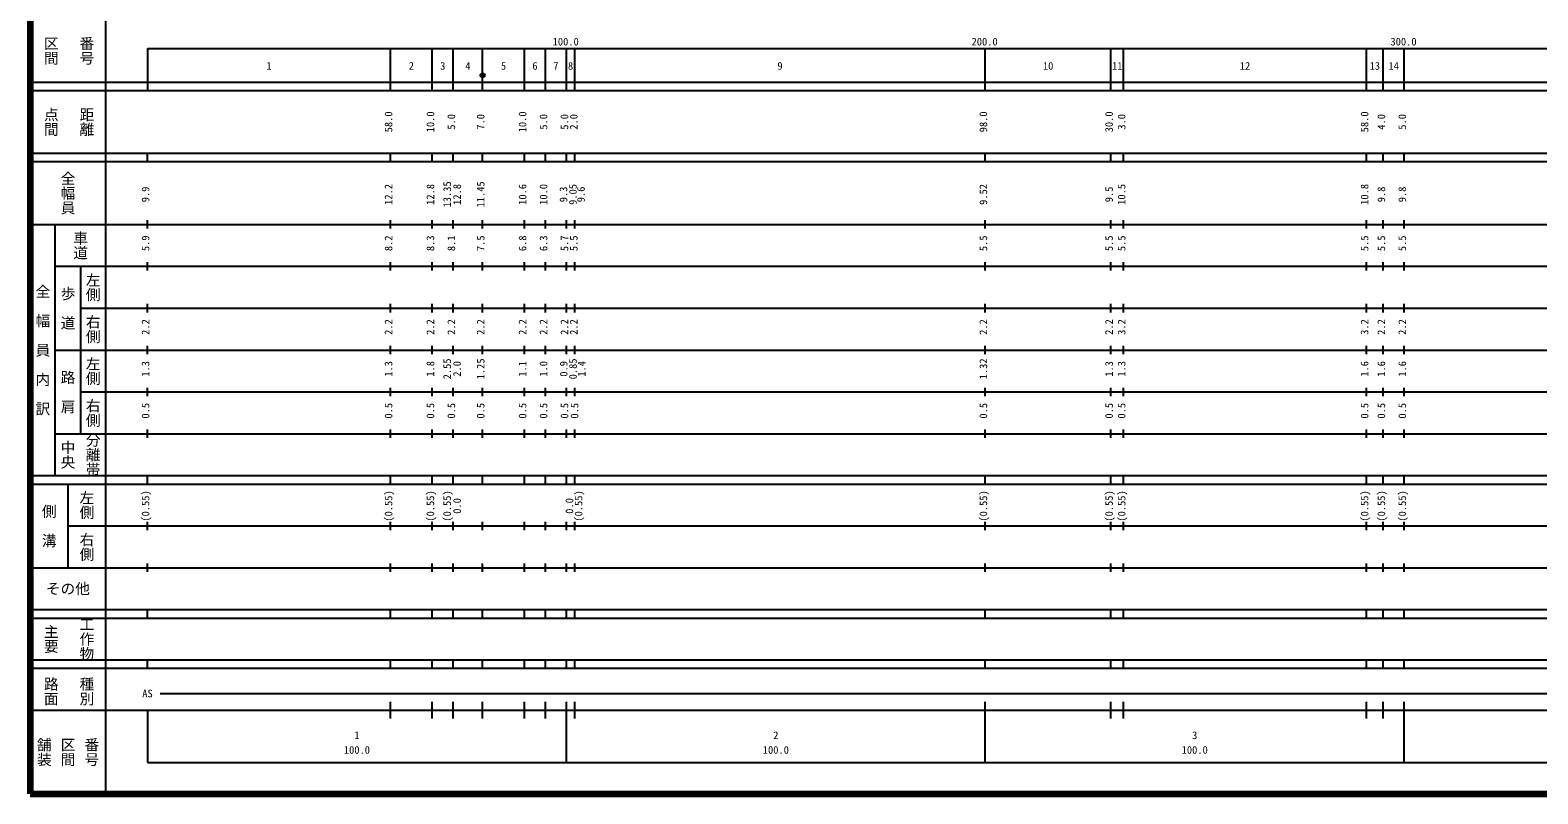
# Model space of a CAD drawing. Units: millimetres, scale not verified. Extents: x 40000 to 680000, y 20000 to 380000.
# Drawn here: x 40000 to 399904, y 20000 to 202409 of the extents above; entities that cross this region are included whole.
import ezdxf
from ezdxf.enums import TextEntityAlignment as Align

# ---------------------------------------------------------------- set-up
doc = ezdxf.new("R2010")
doc.units = ezdxf.units.MM
doc.header["$LTSCALE"] = 1000
doc.layers.add('M-TTL', color=2, linetype='Continuous', lineweight=140)
doc.layers.add('M-TTL-BAND', color=7, linetype='Continuous', lineweight=25)
doc.styles.add('@ＭＳ ゴシック', font='')
doc.styles.add('ＭＳ ゴシック', font='')
doc.styles.get('@ＭＳ ゴシック').set_extended_font_data('@MS Gothic')
doc.styles.get('ＭＳ ゴシック').set_extended_font_data('MS Gothic')

msp = doc.modelspace()

# ---------------------------------------------------------------- hatches: boundary and pattern name
at = {"layer": 'M-TTL-BAND'}
msp.add_hatch(color=256, dxfattribs=at).paths.add_polyline_path([(148503, 191629, 1), (147503, 191629, 1)])

# ---------------------------------------------------------------- linework, layer by layer
at = {"layer": 'M-TTL'}
for p, q in [((40000, 380000), (40000, 20000)), ((40000, 20000), (680000, 20000))]:
    msp.add_line(p, q, dxfattribs=at)
at = {"layer": 'M-TTL-BAND'}
for p, q in [((58000, 370000), (58000, 20000)), ((68000, 198000), (579000, 198000)), ((68000, 198000), (68000, 188000)), ((126000, 188000), (126000, 198000)), ((136000, 188000), (136000, 198000)), ((141000, 188000), (141000, 198000)), ((148000, 188000), (148000, 198000)), ((158000, 188000), (158000, 198000)), ((163000, 188000), (163000, 198000)), ((168000, 188000), (168000, 198000)), ((170000, 188000), (170000, 198000)), ((268000, 188000), (268000, 198000)), ((298000, 188000), (298000, 198000)), ((301000, 188000), (301000, 198000)), ((359000, 188000), (359000, 198000)), ((363000, 188000), (363000, 198000)), ((368000, 188000), (368000, 198000)), ((40000, 190000), (579000, 190000)), ((40000, 188000), (579000, 188000)), ((40000, 173000), (579000, 173000)), ((68000, 171000), (68000, 173000)), ((126000, 171000), (126000, 173000)), ((136000, 171000), (136000, 173000)), ((141000, 171000), (141000, 173000)), ((148000, 171000), (148000, 173000)), ((158000, 171000), (158000, 173000)), ((163000, 171000), (163000, 173000)), ((168000, 171000), (168000, 173000)), ((170000, 171000), (170000, 173000)), ((268000, 171000), (268000, 173000)), ((298000, 171000), (298000, 173000)), ((301000, 171000), (301000, 173000)), ((359000, 171000), (359000, 173000)), ((363000, 171000), (363000, 173000)), ((368000, 171000), (368000, 173000)), ((40000, 171000), (579000, 171000)), ((40000, 156000), (579000, 156000)), ((46000, 96000), (46000, 156000)), ((68000, 155000), (68000, 157000)), ((126000, 155000), (126000, 157000)), ((136000, 155000), (136000, 157000)), ((141000, 155000), (141000, 157000)), ((148000, 155000), (148000, 157000)), ((158000, 155000), (158000, 157000)), ((163000, 155000), (163000, 157000)), ((168000, 155000), (168000, 157000)), ((170000, 155000), (170000, 157000)), ((268000, 155000), (268000, 157000)), ((298000, 155000), (298000, 157000)), ((301000, 155000), (301000, 157000)), ((359000, 155000), (359000, 157000)), ((363000, 155000), (363000, 157000)), ((368000, 155000), (368000, 157000)), ((46000, 146000), (579000, 146000)), ((52000, 146000), (52000, 106000)), ((68000, 145000), (68000, 147000)), ((126000, 145000), (126000, 147000)), ((136000, 145000), (136000, 147000)), ((141000, 145000), (141000, 147000)), ((148000, 145000), (148000, 147000)), ((158000, 145000), (158000, 147000)), ((163000, 145000), (163000, 147000)), ((168000, 145000), (168000, 147000)), ((170000, 145000), (170000, 147000)), ((268000, 145000), (268000, 147000)), ((298000, 145000), (298000, 147000)), ((301000, 145000), (301000, 147000)), ((359000, 145000), (359000, 147000)), ((363000, 145000), (363000, 147000)), ((368000, 145000), (368000, 147000)), ((68000, 135000), (68000, 137000)), ((126000, 135000), (126000, 137000)), ((136000, 135000), (136000, 137000)), ((141000, 135000), (141000, 137000)), ((148000, 135000), (148000, 137000)), ((158000, 135000), (158000, 137000)), ((163000, 135000), (163000, 137000)), ((168000, 135000), (168000, 137000)), ((170000, 135000), (170000, 137000)), ((268000, 135000), (268000, 137000)), ((298000, 135000), (298000, 137000)), ((301000, 135000), (301000, 137000)), ((359000, 135000), (359000, 137000)), ((363000, 135000), (363000, 137000)), ((368000, 135000), (368000, 137000)), ((52000, 136000), (579000, 136000)), ((46000, 126000), (579000, 126000)), ((68000, 125000), (68000, 127000)), ((126000, 125000), (126000, 127000)), ((136000, 125000), (136000, 127000)), ((141000, 125000), (141000, 127000)), ((148000, 125000), (148000, 127000)), ((158000, 125000), (158000, 127000)), ((163000, 125000), (163000, 127000)), ((168000, 125000), (168000, 127000)), ((170000, 125000), (170000, 127000)), ((268000, 125000), (268000, 127000)), ((298000, 125000), (298000, 127000)), ((301000, 125000), (301000, 127000)), ((359000, 125000), (359000, 127000)), ((363000, 125000), (363000, 127000)), ((368000, 125000), (368000, 127000)), ((52000, 116000), (579000, 116000)), ((68000, 115000), (68000, 117000)), ((126000, 115000), (126000, 117000)), ((136000, 115000), (136000, 117000)), ((141000, 115000), (141000, 117000)), ((148000, 115000), (148000, 117000)), ((158000, 115000), (158000, 117000)), ((163000, 115000), (163000, 117000)), ((168000, 115000), (168000, 117000)), ((170000, 115000), (170000, 117000)), ((268000, 115000), (268000, 117000)), ((298000, 115000), (298000, 117000)), ((301000, 115000), (301000, 117000)), ((359000, 115000), (359000, 117000)), ((363000, 115000), (363000, 117000)), ((368000, 115000), (368000, 117000)), ((46000, 106000), (579000, 106000)), ((68000, 105000), (68000, 107000)), ((126000, 105000), (126000, 107000)), ((136000, 105000), (136000, 107000)), ((141000, 105000), (141000, 107000)), ((148000, 105000), (148000, 107000)), ((158000, 105000), (158000, 107000)), ((163000, 105000), (163000, 107000)), ((168000, 105000), (168000, 107000)), ((170000, 105000), (170000, 107000)), ((268000, 105000), (268000, 107000)), ((298000, 105000), (298000, 107000)), ((301000, 105000), (301000, 107000)), ((359000, 105000), (359000, 107000)), ((363000, 105000), (363000, 107000)), ((368000, 105000), (368000, 107000)), ((40000, 96000), (579000, 96000)), ((40000, 94000), (579000, 94000)), ((49000, 94000), (49000, 74000)), ((68000, 94000), (68000, 96000)), ((126000, 94000), (126000, 96000)), ((136000, 94000), (136000, 96000)), ((141000, 94000), (141000, 96000)), ((148000, 94000), (148000, 96000)), ((158000, 94000), (158000, 96000)), ((163000, 94000), (163000, 96000)), ((168000, 94000), (168000, 96000)), ((170000, 94000), (170000, 96000)), ((268000, 94000), (268000, 96000)), ((298000, 94000), (298000, 96000)), ((301000, 94000), (301000, 96000)), ((359000, 94000), (359000, 96000)), ((363000, 94000), (363000, 96000)), ((368000, 94000), (368000, 96000)), ((49000, 84000), (579000, 84000)), ((68000, 83000), (68000, 85000)), ((126000, 83000), (126000, 85000)), ((136000, 83000), (136000, 85000)), ((141000, 83000), (141000, 85000)), ((148000, 83000), (148000, 85000)), ((158000, 83000), (158000, 85000)), ((163000, 83000), (163000, 85000)), ((168000, 83000), (168000, 85000)), ((170000, 83000), (170000, 85000)), ((268000, 83000), (268000, 85000)), ((298000, 83000), (298000, 85000)), ((301000, 83000), (301000, 85000)), ((359000, 83000), (359000, 85000)), ((363000, 83000), (363000, 85000)), ((368000, 83000), (368000, 85000)), ((40000, 74000), (579000, 74000)), ((68000, 73000), (68000, 75000)), ((126000, 73000), (126000, 75000)), ((136000, 73000), (136000, 75000)), ((141000, 73000), (141000, 75000)), ((148000, 73000), (148000, 75000)), ((158000, 73000), (158000, 75000)), ((163000, 73000), (163000, 75000)), ((168000, 73000), (168000, 75000)), ((170000, 73000), (170000, 75000)), ((268000, 73000), (268000, 75000)), ((298000, 73000), (298000, 75000)), ((301000, 73000), (301000, 75000)), ((359000, 73000), (359000, 75000)), ((363000, 73000), (363000, 75000)), ((368000, 73000), (368000, 75000)), ((40000, 64000), (579000, 64000)), ((40000, 62000), (579000, 62000)), ((68000, 62000), (68000, 64000)), ((126000, 62000), (126000, 64000)), ((136000, 62000), (136000, 64000)), ((141000, 62000), (141000, 64000)), ((148000, 62000), (148000, 64000)), ((158000, 62000), (158000, 64000)), ((163000, 62000), (163000, 64000)), ((168000, 62000), (168000, 64000)), ((170000, 62000), (170000, 64000)), ((268000, 62000), (268000, 64000)), ((298000, 62000), (298000, 64000)), ((301000, 62000), (301000, 64000)), ((359000, 62000), (359000, 64000)), ((363000, 62000), (363000, 64000)), ((368000, 62000), (368000, 64000)), ((40000, 52000), (579000, 52000)), ((68000, 50000), (68000, 52000)), ((126000, 50000), (126000, 52000)), ((136000, 50000), (136000, 52000)), ((141000, 50000), (141000, 52000)), ((148000, 50000), (148000, 52000)), ((158000, 50000), (158000, 52000)), ((163000, 50000), (163000, 52000)), ((168000, 50000), (168000, 52000)), ((170000, 50000), (170000, 52000)), ((268000, 50000), (268000, 52000)), ((298000, 50000), (298000, 52000)), ((301000, 50000), (301000, 52000)), ((359000, 50000), (359000, 52000)), ((363000, 50000), (363000, 52000)), ((368000, 50000), (368000, 52000)), ((40000, 50000), (579000, 50000)), ((71000, 44000), (565000, 44000)), ((40000, 40000), (579000, 40000)), ((68000, 40000), (68000, 27500)), ((126000, 38000), (126000, 42000)), ((136000, 38000), (136000, 42000)), ((141000, 38000), (141000, 42000)), ((148000, 38000), (148000, 42000)), ((158000, 38000), (158000, 42000)), ((163000, 38000), (163000, 42000)), ((168000, 27500), (168000, 42000)), ((170000, 38000), (170000, 42000)), ((268000, 27500), (268000, 42000)), ((298000, 38000), (298000, 42000)), ((301000, 38000), (301000, 42000)), ((359000, 38000), (359000, 42000)), ((363000, 38000), (363000, 42000)), ((368000, 27500), (368000, 42000)), ((68000, 27500), (579000, 27500))]:
    msp.add_line(p, q, dxfattribs=at)
msp.add_circle((148003, 191629), 500, dxfattribs=at)

# ---------------------------------------------------------------- texts
at = {"layer": 'M-TTL-BAND', "style": '@ＭＳ ゴシック'}
for s, p in [('区間', (45000, 197500)), ('番号', (53500, 197500)), ('点間', (45000, 180500)), ('距離', (53500, 180500)), ('全幅員', (49000, 163500)), ('車道', (52000, 151000)), ('左側', (55000, 141000)), ('全\u3000幅\u3000員\u3000内\u3000訳', (43000, 126000)), ('歩\u3000道', (49000, 136000)), ('右側', (55000, 131000)), ('左側', (55000, 121000)), ('路\u3000肩', (49000, 116000)), ('右側', (55000, 111000)), ('分離帯', (55000, 101000)), ('中央', (49000, 101000)), ('左側', (53500, 89000)), ('側\u3000溝', (44500, 84000)), ('右側', (53500, 79000)), ('工作物', (53500, 57000)), ('主要', (45000, 57000)), ('路面', (45000, 44500)), ('種別', (53500, 44500)), ('舗装', (43333, 30000)), ('区間', (49000, 30000)), ('番号', (54667, 30000))]:
    msp.add_text(s, height=2566, rotation=270, dxfattribs=at).set_placement(p, align=Align.MIDDLE_CENTER)
at = {"layer": 'M-TTL-BAND', "style": 'ＭＳ ゴシック'}
for s, p in [('100.0', (167844, 198195)), ('200.0', (267844, 198195)), ('300.0', (367844, 198195)), ('1', (97000, 192405)), ('2', (131000, 192405)), ('3', (138500, 192405)), ('4', (144500, 192405)), ('5', (153000, 192405)), ('6', (160500, 192405)), ('7', (165500, 192405)), ('8', (169000, 192405)), ('9', (219000, 192405)), ('10', (283000, 192405)), ('11', (299500, 192405)), ('12', (330000, 192405)), ('13', (361000, 192405)), ('14', (365500, 192405)), ('AS', (68000, 42500)), ('1', (118000, 32523)), ('2', (218000, 32523)), ('3', (318000, 32523)), ('100.0', (118000, 29033)), ('100.0', (218000, 29033)), ('100.0', (318000, 29033))]:
    msp.add_text(s, height=1833, dxfattribs=at).set_placement(p, align=Align.BOTTOM_CENTER)
for s, p in [('58.0', (127000, 180500)), ('10.0', (137000, 180500)), ('5.0', (142000, 180500)), ('7.0', (149000, 180500)), ('10.0', (159000, 180500)), ('5.0', (164000, 180500)), ('5.0', (169000, 180500)), ('2.0', (171225, 180500)), ('98.0', (269000, 180500)), ('30.0', (299000, 180500)), ('3.0', (302000, 180500)), ('58.0', (360000, 180500)), ('4.0', (364000, 180500)), ('5.0', (369000, 180500)), ('13.35', (141000, 163174)), ('11.45', (149000, 163174)), ('9.9', (69000, 163174)), ('12.2', (127000, 163174)), ('12.8', (137000, 163174)), ('12.8', (143370, 163174)), ('10.6', (159000, 163174)), ('10.0', (164000, 163174)), ('9.3', (168765, 163174)), ('9.05', (171017, 163174)), ('9.6', (172941, 163174)), ('9.52', (269000, 163174)), ('9.5', (299000, 163174)), ('10.5', (302000, 163174)), ('10.8', (360000, 163174)), ('9.8', (364000, 163174)), ('9.8', (369000, 163174)), ('5.9', (69000, 151500)), ('8.2', (127000, 151500)), ('8.3', (137000, 151500)), ('8.1', (142000, 151500)), ('7.5', (149000, 151500)), ('6.8', (159000, 151500)), ('6.3', (164000, 151500)), ('5.7', (169000, 151500)), ('5.5', (171225, 151500)), ('5.5', (269000, 151500)), ('5.5', (299000, 151500)), ('5.5', (302000, 151500)), ('5.5', (360000, 151500)), ('5.5', (364000, 151500)), ('5.5', (369000, 151500)), ('2.2', (69000, 131500)), ('2.2', (127000, 131500)), ('2.2', (137000, 131500)), ('2.2', (142000, 131500)), ('2.2', (149000, 131500)), ('2.2', (159000, 131500)), ('2.2', (164000, 131500)), ('2.2', (169000, 131500)), ('2.2', (171225, 131500)), ('2.2', (269000, 131500)), ('2.2', (299000, 131500)), ('3.2', (302000, 131500)), ('3.2', (360000, 131500)), ('2.2', (364000, 131500)), ('2.2', (369000, 131500)), ('1.3', (69000, 121500)), ('1.3', (127000, 121500)), ('1.8', (137000, 121500)), ('2.55', (141000, 121500)), ('2.0', (143370, 121500)), ('1.25', (149000, 121500)), ('1.1', (159000, 121500)), ('1.0', (164000, 121500)), ('0.9', (168814, 121500)), ('0.85', (171029, 121500)), ('1.4', (173121, 121500)), ('1.32', (269000, 121500)), ('1.3', (299000, 121500)), ('1.3', (302000, 121500)), ('1.6', (360000, 121500)), ('1.6', (364000, 121500)), ('1.6', (369000, 121500)), ('0.5', (69000, 111500)), ('0.5', (127000, 111500)), ('0.5', (137000, 111500)), ('0.5', (142000, 111500)), ('0.5', (149000, 111500)), ('0.5', (159000, 111500)), ('0.5', (164000, 111500)), ('0.5', (169000, 111500)), ('0.5', (171411, 111500)), ('0.5', (269000, 111500)), ('0.5', (299000, 111500)), ('0.5', (302000, 111500)), ('0.5', (360000, 111500)), ('0.5', (364000, 111500)), ('0.5', (369000, 111500)), ('(0.55)', (69000, 88764)), ('(0.55)', (127000, 88764)), ('(0.55)', (137000, 88764)), ('(0.55)', (141000, 88764)), ('0.0', (143370, 88764)), ('0.0', (170186, 88764)), ('(0.55)', (172370, 88764)), ('(0.55)', (269000, 88764)), ('(0.55)', (299000, 88764)), ('(0.55)', (302000, 88764)), ('(0.55)', (360000, 88764)), ('(0.55)', (364000, 88764)), ('(0.55)', (369000, 88764))]:
    msp.add_text(s, height=1833, rotation=90, dxfattribs=at).set_placement(p, align=Align.BOTTOM_CENTER)
msp.add_text('その他', height=2566, dxfattribs=at).set_placement((49000, 69000), align=Align.MIDDLE_CENTER)

doc.saveas('drawing.dxf')
